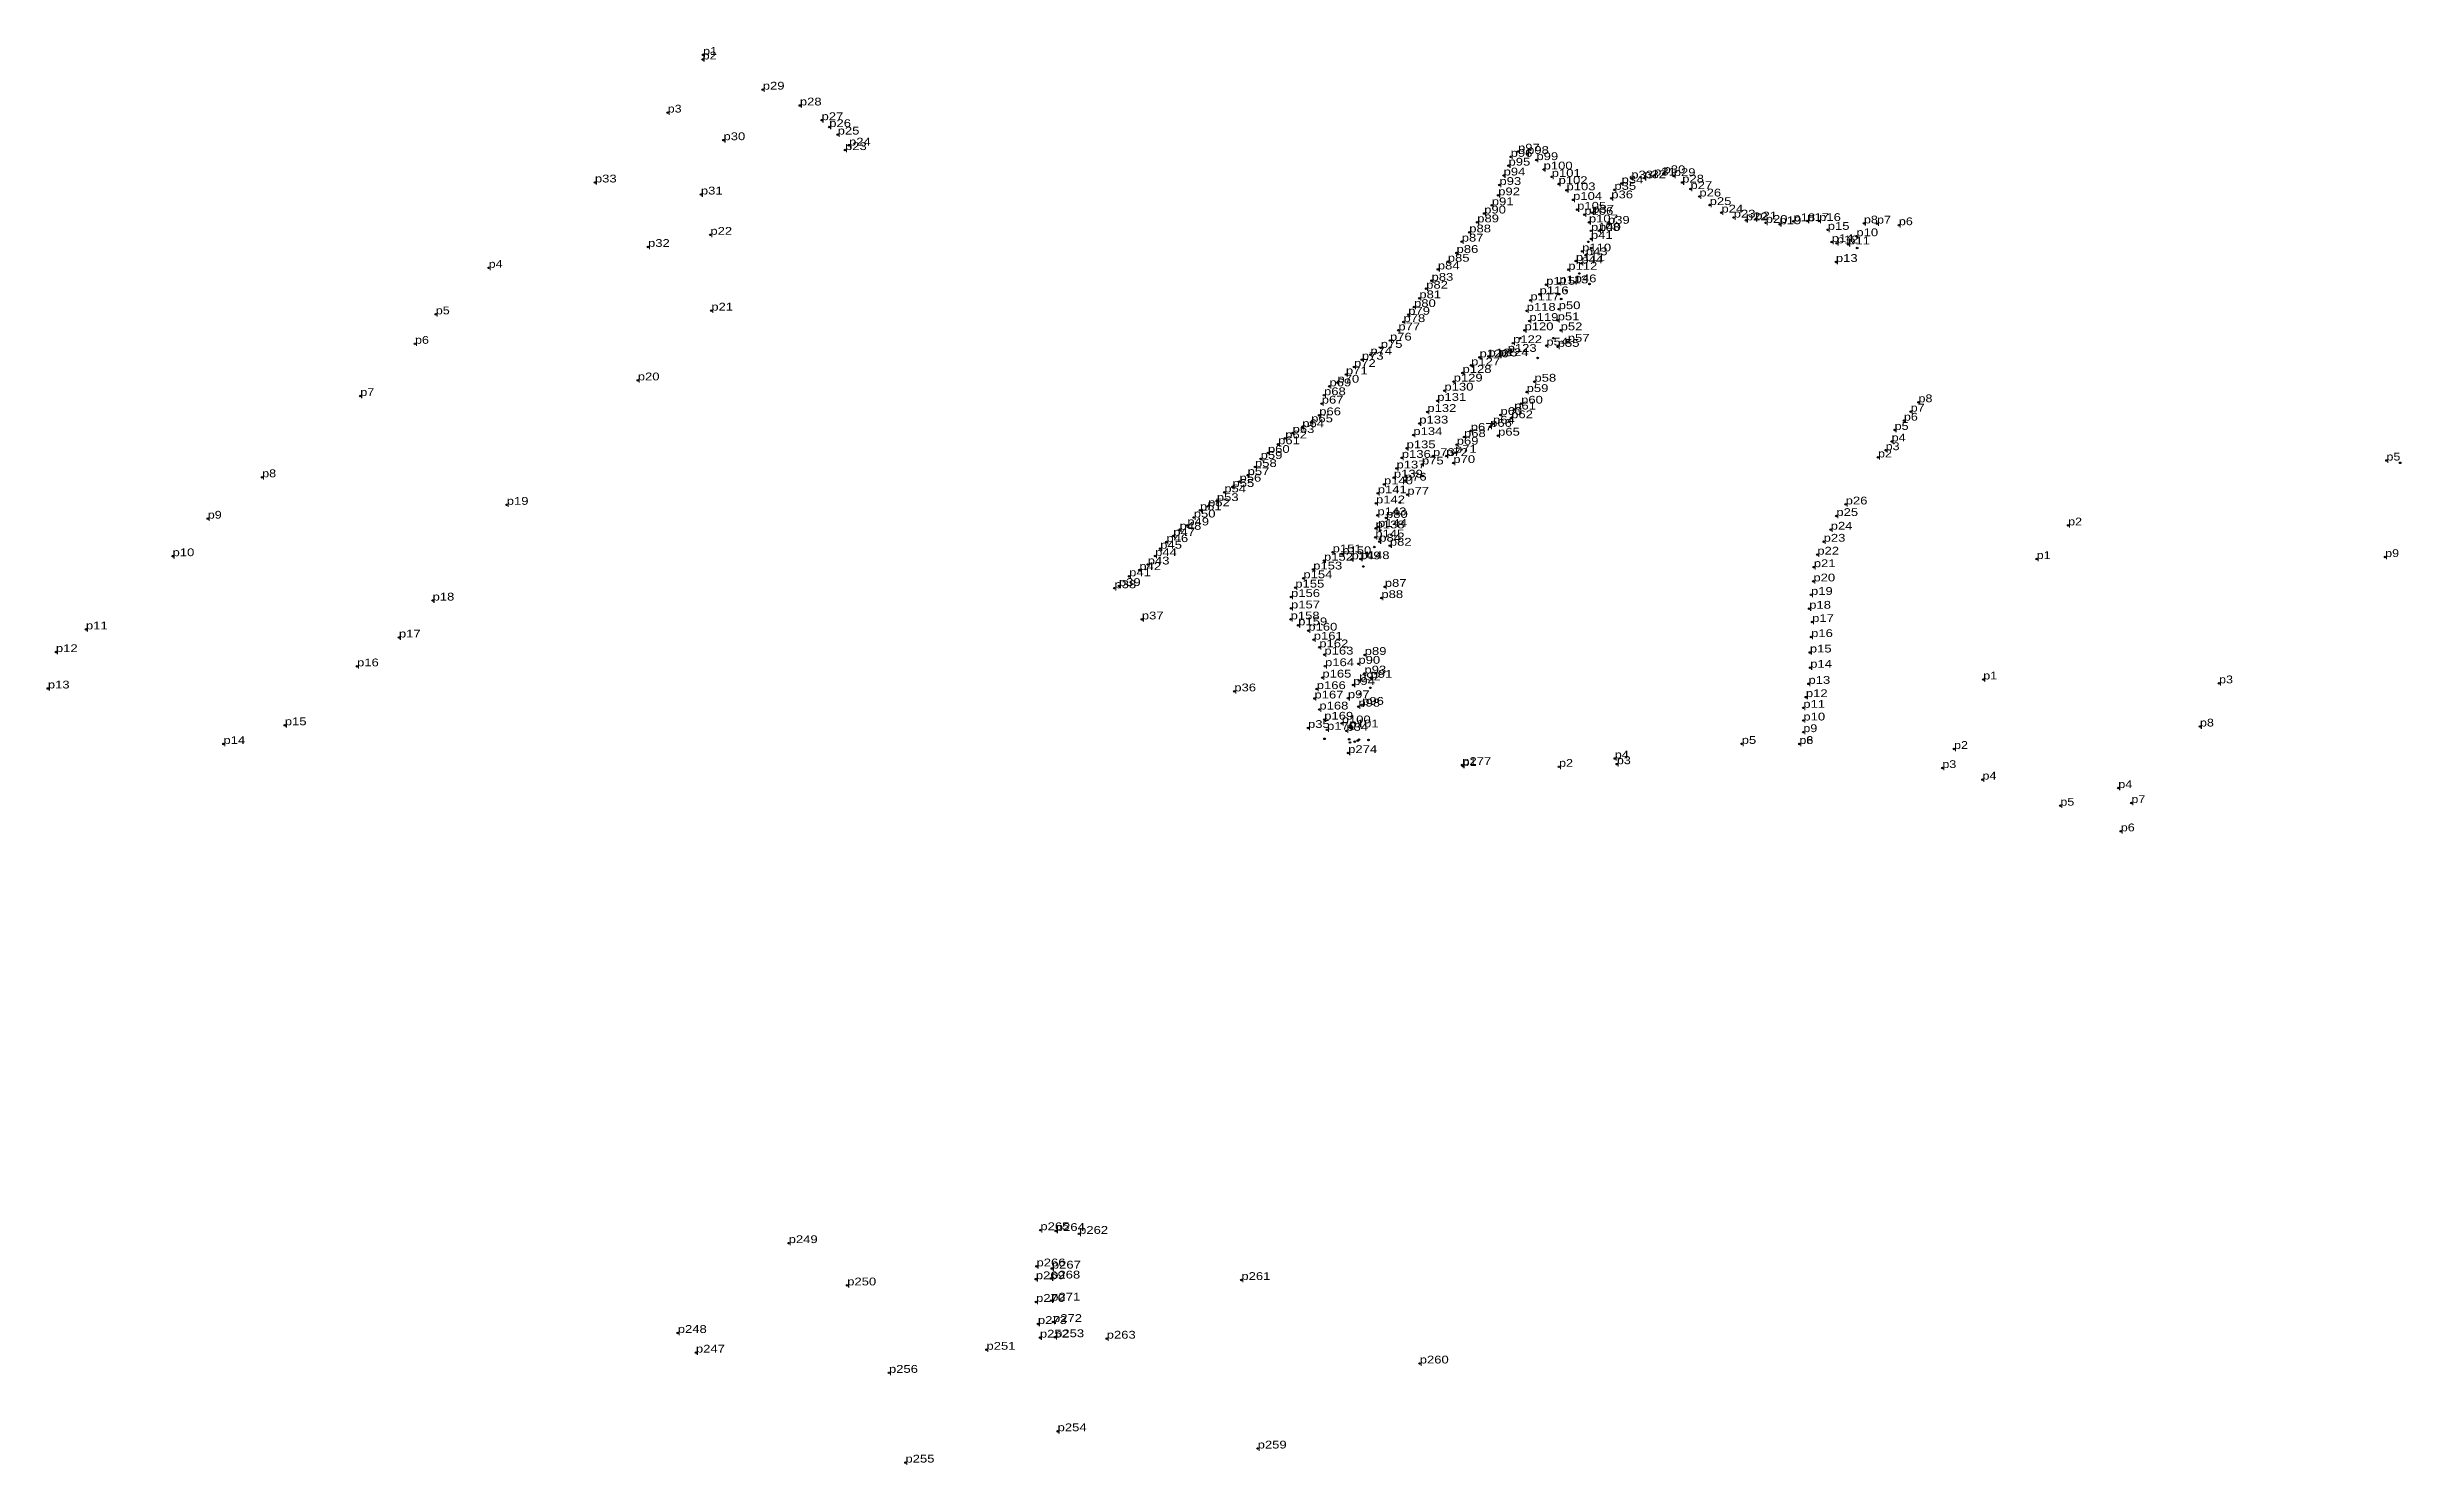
# Model space of a CAD drawing. Header units: metres. Extents: x 538122 to 551403, y 1820931 to 1844667.
# Drawn here: x 548369 to 548913, y 1822677 to 1823005 of the extents above; entities that cross this region are included whole.
import ezdxf

# ---------------------------------------------------------------- set-up
doc = ezdxf.new("R2010")
doc.units = ezdxf.units.M
doc.header["$LTSCALE"] = 0.72
doc.header["$PDMODE"] = 32
doc.header["$PDSIZE"] = 0.36
doc.layers.add('12', color=7, linetype='Continuous')
doc.layers.add('7', color=7, linetype='Continuous')

msp = doc.modelspace()

# ---------------------------------------------------------------- linework, layer by layer
at = {"layer": '7'}
for p in [(548520.58, 1823001.84), (548520.7, 1823002.9), (548534.47, 1822994.88), (548512.52, 1822989.58), (548543.03, 1822991.22), (548548.04, 1822987.82), (548549.81, 1822986.23), (548551.76, 1822984.5), (548525.4, 1822983.2), (548553.46, 1822980.92), (548554.38, 1822981.97), (548707.11, 1822979.36), (548708.81, 1822980.58), (548710.91, 1822980.03), (548713.06, 1822978.6), (548495.72, 1822973.44), (548704.52, 1822972.87), (548705.48, 1822975.05), (548706.62, 1822977.33), (548714.72, 1822976.44), (548716.59, 1822974.73), (548718.17, 1822973.07), (548732.71, 1822973.2), (548734.96, 1822974.37), (548737.95, 1822974.42), (548740.21, 1822975.04), (548742.41, 1822975.58), (548744.76, 1822974.92), (548746.71, 1822973.42), (548520.19, 1822970.66), (548702.76, 1822968.17), (548704.24, 1822970.48), (548720, 1822971.64), (548721.53, 1822969.42), (548730.34, 1822969.78), (548731.06, 1822971.74), (548748.62, 1822971.92), (548750.68, 1822970.2), (548753.05, 1822968.23), (548697.55, 1822961.91), (548699.39, 1822964.24), (548701, 1822966.27), (548722.46, 1822967.16), (548724.11, 1822965.98), (548725.17, 1822964.21), (548725.66, 1822962.26), (548725.95, 1822966.44), (548727.5, 1822962.27), (548727.91, 1822962.56), (548729.57, 1822963.9), (548755.77, 1822966.49), (548758.6, 1822965.34), (548761.42, 1822964.7), (548763.58, 1822964.9), (548765.99, 1822964.11), (548769.19, 1822963.79), (548772.38, 1822964.49), (548775.58, 1822964.55), (548778.32, 1822964.54), (548780.31, 1822962.5), (548788.66, 1822963.98), (548791.68, 1822963.95), (548796.73, 1822963.57), (548507.98, 1822958.56), (548522.38, 1822961.35), (548694.62, 1822957.17), (548695.82, 1822959.79), (548723.61, 1822957.52), (548724.45, 1822956.63), (548725.03, 1822959.73), (548725.64, 1822960.41), (548725.69, 1822958.29), (548781.23, 1822959.67), (548782.38, 1822959.38), (548785.02, 1822959.14), (548786.92, 1822961.03), (548787.1, 1822958.3), (548471.2, 1822953.73), (548690.3, 1822953.36), (548692.6, 1822955.14), (548720.42, 1822953.28), (548722.16, 1822955.3), (548722.95, 1822952.43), (548723.43, 1822954.76), (548782.19, 1822955.09), (548686.03, 1822946.7), (548687.61, 1822948.92), (548688.85, 1822950.74), (548711.67, 1822946.22), (548713.78, 1822947.63), (548715.32, 1822949.82), (548718.3, 1822947.65), (548718.34, 1822950.14), (548718.76, 1822946.54), (548719.94, 1822948.52), (548721.89, 1822950.4), (548725.32, 1822949.98), (548459, 1822943), (548522.59, 1822943.86), (548682.37, 1822941.2), (548683.47, 1822942.89), (548684.81, 1822944.68), (548710.81, 1822943.81), (548711.44, 1822941.47), (548717.97, 1822941.62), (548718.2, 1822944.19), (548454.19, 1822936.19), (548677.12, 1822935.25), (548679.25, 1822936.94), (548681.19, 1822939.28), (548707.67, 1822936.34), (548709.32, 1822937.49), (548710.31, 1822939.32), (548715.36, 1822935.78), (548716.98, 1822937.5), (548717.98, 1822935.49), (548718.65, 1822939.31), (548720.3, 1822936.66), (548670.95, 1822930.85), (548672.76, 1822932.52), (548674.72, 1822933.69), (548696, 1822929.47), (548697.98, 1822931.21), (548699.93, 1822933.05), (548702, 1822933.27), (548704.55, 1822933.34), (548706.42, 1822934.33), (548713.33, 1822932.92), (548441.56, 1822924.13), (548505.62, 1822927.75), (548664.03, 1822924.32), (548665.28, 1822926.37), (548667.13, 1822927.21), (548669.09, 1822929.11), (548691.82, 1822925.39), (548693.95, 1822927.47), (548710.8, 1822925.05), (548712.6, 1822927.45), (548662.92, 1822919.69), (548663.5, 1822922.39), (548687.88, 1822920.45), (548690.16, 1822923.02), (548704.76, 1822919.77), (548707.23, 1822919.01), (548707.93, 1822921.01), (548709.53, 1822922.38), (548797.89, 1822918.45), (548799.46, 1822920.53), (548801.26, 1822922.69), (548653.43, 1822913), (548655.07, 1822914.34), (548656.78, 1822915.6), (548659.01, 1822916.93), (548661.06, 1822918.07), (548684.65, 1822915.12), (548686.02, 1822917.78), (548694.66, 1822912.89), (548696.34, 1822914.65), (548697.9, 1822916.1), (548702.37, 1822917.02), (548703.03, 1822917.76), (548704.21, 1822914.99), (548795.06, 1822913.64), (548795.75, 1822916.31), (548648.09, 1822907.75), (548649.4, 1822909.6), (548651.08, 1822911), (548681.98, 1822909.85), (548683.09, 1822912.07), (548686.63, 1822908.33), (548689.18, 1822910.28), (548692.24, 1822910.28), (548693.88, 1822908.66), (548694.26, 1822911.04), (548791.91, 1822909.95), (548793.68, 1822911.63), (548909.28, 1822909.24), (548912.44, 1822908.7), (548418.92, 1822905.38), (548642.9, 1822903.14), (548644.52, 1822904.36), (548646.39, 1822905.86), (548677.87, 1822903.73), (548680.15, 1822905.3), (548680.76, 1822907.41), (548682.69, 1822904.6), (548686.86, 1822905.68), (548475.37, 1822899.02), (548635.39, 1822897.75), (548637.26, 1822898.67), (548639.29, 1822899.88), (548641.01, 1822901.88), (548676.03, 1822899.35), (548676.36, 1822896.6), (548676.44, 1822901.67), (548681.15, 1822897.01), (548681.52, 1822899.51), (548683.26, 1822901.35), (548784.45, 1822899.1), (548406.36, 1822895.82), (548629.23, 1822891.85), (548630.69, 1822893.25), (548632.47, 1822894.25), (548633.96, 1822896.08), (548675.87, 1822891.49), (548675.93, 1822893.57), (548676.5, 1822893.92), (548677, 1822893.1), (548678.33, 1822895.99), (548780.99, 1822893.28), (548782.3, 1822896.43), (548835.8, 1822894.26), (548398.23, 1822887.15), (548625.04, 1822887.18), (548626.21, 1822888.88), (548627.65, 1822890.41), (548664.02, 1822886.12), (548666.02, 1822888.05), (548668.24, 1822887.62), (548670.39, 1822886.42), (548672.45, 1822886.48), (548673.91, 1822887.95), (548674.03, 1822887.25), (548675.62, 1822889.26), (548676.78, 1822890.52), (548676.93, 1822891.11), (548679.22, 1822889.57), (548777.9, 1822887.52), (548779.36, 1822890.5), (548828.54, 1822886.49), (548908.98, 1822886.95), (548616.68, 1822880.27), (548619.04, 1822882.52), (548621.4, 1822883.95), (548623.33, 1822885.24), (548659.27, 1822882.06), (548661.53, 1822884.08), (548673.08, 1822884.78), (548777, 1822881.33), (548777.09, 1822884.62), (548458.25, 1822876.91), (548615.64, 1822879.76), (548656.41, 1822877.73), (548656.41, 1822875.09), (548657.4, 1822879.9), (548677.27, 1822877.48), (548678.06, 1822880.08), (548776.03, 1822875.03), (548776.44, 1822878.22), (548378.23, 1822870.25), (548621.97, 1822872.55), (548656.32, 1822872.55), (548658.07, 1822871.2), (548660.41, 1822869.97), (548776.7, 1822871.96), (548371.3, 1822865.01), (548450.48, 1822868.38), (548661.66, 1822867.88), (548662.94, 1822866.12), (548664.12, 1822864.44), (548673.42, 1822864.36), (548776.18, 1822864.92), (548776.47, 1822868.48), (548440.81, 1822861.72), (548663.65, 1822859.13), (548664.27, 1822861.76), (548671.97, 1822862.31), (548673.36, 1822860.07), (548674.78, 1822859.07), (548776.26, 1822861.41), (548816.2, 1822858.69), (548369.44, 1822856.61), (548643.32, 1822855.94), (548661.82, 1822854.3), (548662.35, 1822856.47), (548669.54, 1822854.37), (548670.76, 1822857.42), (548672.12, 1822858.46), (548672.36, 1822855.37), (548674.72, 1822856.76), (548775.26, 1822854.61), (548775.86, 1822857.68), (548870.64, 1822857.8), (548424.14, 1822848.12), (548662.96, 1822851.75), (548664.08, 1822849.41), (548668.11, 1822848.57), (548671.97, 1822852.42), (548672.82, 1822852.84), (548774.67, 1822852.14), (548774.69, 1822849.22), (548866.23, 1822847.83), (548409.97, 1822843.79), (548660.33, 1822847.5), (548664.14, 1822844.99), (548664.73, 1822847.07), (548669.18, 1822846.84), (548669.84, 1822844.87), (548669.93, 1822847.61), (548670.03, 1822844.14), (548671.11, 1822844.32), (548671.82, 1822844.54), (548672.1, 1822844.81), (548674.29, 1822844.72), (548760.45, 1822843.82), (548773.75, 1822843.79), (548773.77, 1822843.79), (548774.68, 1822846.53), (548809.46, 1822842.65), (548669.6, 1822841.7), (548695.93, 1822838.94), (548696.02, 1822838.72), (548718.29, 1822838.52), (548731.16, 1822840.45), (548731.63, 1822839.13), (548806.76, 1822838.24), (548816.03, 1822835.58), (548847.38, 1822833.61), (548834, 1822829.55), (548850.4, 1822830.15), (548847.96, 1822823.63), (548540.45, 1822728.55), (548598.55, 1822731.54), (548602.12, 1822731.36), (548607.49, 1822730.69), (548597.66, 1822723.18), (548601.2, 1822722.68), (548553.96, 1822718.79), (548597.51, 1822720.22), (548601.05, 1822720.38), (548644.95, 1822720.04), (548597.56, 1822714.98), (548601.05, 1822715.28), (548514.85, 1822707.82), (548597.98, 1822709.88), (548598.44, 1822706.74), (548601.47, 1822710.35), (548601.96, 1822706.83), (548613.86, 1822706.5), (548519.04, 1822703.28), (548586.11, 1822703.93), (548563.6, 1822698.6), (548686.12, 1822700.76), (548602.53, 1822685.12), (548648.71, 1822681.13), (548567.41, 1822677.88)]:
    msp.add_point(p, dxfattribs=at)

# ---------------------------------------------------------------- texts
at = {"layer": '12'}
for s, width, p in [('p2', 1.2, (548520.58, 1823001.84)), ('p2', 1.2, (548520.58, 1823001.84)), ('p1', 1.2, (548520.7, 1823002.9)), ('p1', 1.2, (548520.7, 1823002.9)), ('p29', 1.25, (548534.47, 1822994.88)), ('p29', 1.25, (548534.47, 1822994.88)), ('p3', 1.2, (548512.52, 1822989.58)), ('p3', 1.2, (548512.52, 1822989.58)), ('p28', 1.25, (548543.03, 1822991.22)), ('p28', 1.25, (548543.03, 1822991.22)), ('p27', 1.25, (548548.04, 1822987.82)), ('p27', 1.25, (548548.04, 1822987.82)), ('p30', 1.25, (548525.4, 1822983.2)), ('p30', 1.25, (548525.4, 1822983.2)), ('p26', 1.25, (548549.81, 1822986.23)), ('p26', 1.25, (548549.81, 1822986.23)), ('p25', 1.25, (548551.76, 1822984.5)), ('p25', 1.25, (548551.76, 1822984.5)), ('p24', 1.25, (548554.38, 1822981.97)), ('p24', 1.25, (548554.38, 1822981.97)), ('p23', 1.25, (548553.46, 1822980.92)), ('p23', 1.25, (548553.46, 1822980.92)), ('p95', 1.25, (548706.62, 1822977.33)), ('p95', 1.25, (548706.62, 1822977.33)), ('p96', 1.25, (548707.11, 1822979.36)), ('p96', 1.25, (548707.11, 1822979.36)), ('p97', 1.25, (548708.81, 1822980.58)), ('p97', 1.25, (548708.81, 1822980.58)), ('p98', 1.25, (548710.91, 1822980.03)), ('p98', 1.25, (548710.91, 1822980.03)), ('p99', 1.25, (548713.06, 1822978.6)), ('p99', 1.25, (548713.06, 1822978.6)), ('p100', 1.25, (548714.72, 1822976.44)), ('p100', 1.25, (548714.72, 1822976.44)), ('p33', 1.25, (548495.72, 1822973.44)), ('p33', 1.25, (548495.72, 1822973.44)), ('p93', 1.25, (548704.52, 1822972.87)), ('p93', 1.25, (548704.52, 1822972.87)), ('p94', 1.25, (548705.48, 1822975.05)), ('p94', 1.25, (548705.48, 1822975.05)), ('p101', 1.25, (548716.59, 1822974.73)), ('p101', 1.25, (548716.59, 1822974.73)), ('p102', 1.25, (548718.17, 1822973.07)), ('p102', 1.25, (548718.17, 1822973.07)), ('p103', 1.25, (548720, 1822971.64)), ('p103', 1.25, (548720, 1822971.64)), ('p35', 1.25, (548731.06, 1822971.74)), ('p35', 1.25, (548731.06, 1822971.74)), ('p34', 1.25, (548732.71, 1822973.2)), ('p34', 1.25, (548732.71, 1822973.2)), ('p33', 1.25, (548734.96, 1822974.37)), ('p33', 1.25, (548734.96, 1822974.37)), ('p32', 1.25, (548737.95, 1822974.42)), ('p32', 1.25, (548737.95, 1822974.42)), ('p31', 1.25, (548740.21, 1822975.04)), ('p31', 1.25, (548740.21, 1822975.04)), ('p30', 1.25, (548742.41, 1822975.58)), ('p30', 1.25, (548742.41, 1822975.58)), ('p29', 1.25, (548744.76, 1822974.92)), ('p29', 1.25, (548744.76, 1822974.92)), ('p28', 1.25, (548746.71, 1822973.42)), ('p28', 1.25, (548746.71, 1822973.42)), ('p27', 1.25, (548748.62, 1822971.92)), ('p27', 1.25, (548748.62, 1822971.92)), ('p31', 1.25, (548520.19, 1822970.66)), ('p31', 1.25, (548520.19, 1822970.66)), ('p90', 1.25, (548701, 1822966.27)), ('p90', 1.25, (548701, 1822966.27)), ('p91', 1.25, (548702.76, 1822968.17)), ('p91', 1.25, (548702.76, 1822968.17)), ('p92', 1.25, (548704.24, 1822970.48)), ('p92', 1.25, (548704.24, 1822970.48)), ('p104', 1.25, (548721.53, 1822969.42)), ('p104', 1.25, (548721.53, 1822969.42)), ('p105', 1.25, (548722.46, 1822967.16)), ('p105', 1.25, (548722.46, 1822967.16)), ('p106', 1.25, (548724.11, 1822965.98)), ('p106', 1.25, (548724.11, 1822965.98)), ('p37', 1.25, (548725.95, 1822966.44)), ('p37', 1.25, (548725.95, 1822966.44)), ('p36', 1.25, (548730.34, 1822969.78)), ('p36', 1.25, (548730.34, 1822969.78)), ('p26', 1.25, (548750.68, 1822970.2)), ('p26', 1.25, (548750.68, 1822970.2)), ('p25', 1.25, (548753.05, 1822968.23)), ('p25', 1.25, (548753.05, 1822968.23)), ('p24', 1.25, (548755.77, 1822966.49)), ('p24', 1.25, (548755.77, 1822966.49)), ('p22', 1.25, (548522.38, 1822961.35)), ('p22', 1.25, (548522.38, 1822961.35)), ('p88', 1.25, (548697.55, 1822961.91)), ('p88', 1.25, (548697.55, 1822961.91)), ('p89', 1.25, (548699.39, 1822964.24)), ('p89', 1.25, (548699.39, 1822964.24)), ('p107', 1.25, (548725.17, 1822964.21)), ('p107', 1.25, (548725.17, 1822964.21)), ('p41', 1.25, (548725.64, 1822960.41)), ('p41', 1.25, (548725.64, 1822960.41)), ('p108', 1.25, (548725.66, 1822962.26)), ('p108', 1.25, (548725.66, 1822962.26)), ('p40', 1.25, (548727.5, 1822962.27)), ('p40', 1.25, (548727.5, 1822962.27)), ('p38', 1.25, (548727.91, 1822962.56)), ('p38', 1.25, (548727.91, 1822962.56)), ('p39', 1.25, (548729.57, 1822963.9)), ('p39', 1.25, (548729.57, 1822963.9)), ('p23', 1.25, (548758.6, 1822965.34)), ('p23', 1.25, (548758.6, 1822965.34)), ('p22', 1.25, (548761.42, 1822964.7)), ('p22', 1.25, (548761.42, 1822964.7)), ('p21', 1.25, (548763.58, 1822964.9)), ('p21', 1.25, (548763.58, 1822964.9)), ('p20', 1.25, (548765.99, 1822964.11)), ('p20', 1.25, (548765.99, 1822964.11)), ('p19', 1.25, (548769.19, 1822963.79)), ('p19', 1.25, (548769.19, 1822963.79)), ('p18', 1.25, (548772.38, 1822964.49)), ('p18', 1.25, (548772.38, 1822964.49)), ('p17', 1.25, (548775.58, 1822964.55)), ('p17', 1.25, (548775.58, 1822964.55)), ('p16', 1.25, (548778.32, 1822964.54)), ('p16', 1.25, (548778.32, 1822964.54)), ('p15', 1.25, (548780.31, 1822962.5)), ('p15', 1.25, (548780.31, 1822962.5)), ('p10', 1.25, (548786.92, 1822961.03)), ('p10', 1.25, (548786.92, 1822961.03)), ('p8', 1.2, (548788.66, 1822963.98)), ('p8', 1.2, (548788.66, 1822963.98)), ('p7', 1.2, (548791.68, 1822963.95)), ('p7', 1.2, (548791.68, 1822963.95)), ('p6', 1.2, (548796.73, 1822963.57)), ('p6', 1.2, (548796.73, 1822963.57)), ('p32', 1.25, (548507.98, 1822958.56)), ('p32', 1.25, (548507.98, 1822958.56)), ('p85', 1.25, (548692.6, 1822955.14)), ('p85', 1.25, (548692.6, 1822955.14)), ('p86', 1.25, (548694.62, 1822957.17)), ('p86', 1.25, (548694.62, 1822957.17)), ('p87', 1.25, (548695.82, 1822959.79)), ('p87', 1.25, (548695.82, 1822959.79)), ('p111', 1.25, (548722.16, 1822955.3)), ('p111', 1.25, (548722.16, 1822955.3)), ('p44', 1.25, (548723.43, 1822954.76)), ('p44', 1.25, (548723.43, 1822954.76)), ('p110', 1.25, (548723.61, 1822957.52)), ('p110', 1.25, (548723.61, 1822957.52)), ('p43', 1.25, (548724.45, 1822956.63)), ('p43', 1.25, (548724.45, 1822956.63)), ('p109', 1.25, (548725.03, 1822959.73)), ('p109', 1.25, (548725.03, 1822959.73)), ('p42', 1.25, (548725.69, 1822958.29)), ('p42', 1.25, (548725.69, 1822958.29)), ('p14', 1.25, (548781.23, 1822959.67)), ('p14', 1.25, (548781.23, 1822959.67)), ('p13', 1.25, (548782.19, 1822955.09)), ('p13', 1.25, (548782.19, 1822955.09)), ('p12', 1.25, (548782.38, 1822959.38)), ('p12', 1.25, (548782.38, 1822959.38)), ('p11', 1.25, (548785.02, 1822959.14)), ('p11', 1.25, (548785.02, 1822959.14)), ('p9', 1.2, (548787.1, 1822958.3)), ('p9', 1.2, (548787.1, 1822958.3)), ('p4', 1.2, (548471.2, 1822953.73)), ('p4', 1.2, (548471.2, 1822953.73)), ('p83', 1.25, (548688.85, 1822950.74)), ('p83', 1.25, (548688.85, 1822950.74)), ('p84', 1.25, (548690.3, 1822953.36)), ('p84', 1.25, (548690.3, 1822953.36)), ('p115', 1.25, (548715.32, 1822949.82)), ('p115', 1.25, (548715.32, 1822949.82)), ('p113', 1.25, (548718.34, 1822950.14)), ('p113', 1.25, (548718.34, 1822950.14)), ('p112', 1.25, (548720.42, 1822953.28)), ('p112', 1.25, (548720.42, 1822953.28)), ('p46', 1.25, (548721.89, 1822950.4)), ('p46', 1.25, (548721.89, 1822950.4)), ('p45', 1.25, (548722.95, 1822952.43)), ('p45', 1.25, (548722.95, 1822952.43)), ('p47', 1.25, (548725.32, 1822949.98)), ('p47', 1.25, (548725.32, 1822949.98)), ('p21', 1.25, (548522.59, 1822943.86)), ('p21', 1.25, (548522.59, 1822943.86)), ('p80', 1.25, (548684.81, 1822944.68)), ('p80', 1.25, (548684.81, 1822944.68)), ('p81', 1.25, (548686.03, 1822946.7)), ('p81', 1.25, (548686.03, 1822946.7)), ('p82', 1.25, (548687.61, 1822948.92)), ('p82', 1.25, (548687.61, 1822948.92)), ('p118', 1.25, (548710.81, 1822943.81)), ('p118', 1.25, (548710.81, 1822943.81)), ('p117', 1.25, (548711.67, 1822946.22)), ('p117', 1.25, (548711.67, 1822946.22)), ('p116', 1.25, (548713.78, 1822947.63)), ('p116', 1.25, (548713.78, 1822947.63)), ('p50', 1.25, (548718.2, 1822944.19)), ('p50', 1.25, (548718.2, 1822944.19)), ('p114', 1.25, (548718.3, 1822947.65)), ('p114', 1.25, (548718.3, 1822947.65)), ('p49', 1.25, (548718.76, 1822946.54)), ('p49', 1.25, (548718.76, 1822946.54)), ('p48', 1.25, (548719.94, 1822948.52)), ('p48', 1.25, (548719.94, 1822948.52)), ('p5', 1.2, (548459, 1822943)), ('p5', 1.2, (548459, 1822943)), ('p77', 1.25, (548681.19, 1822939.28)), ('p77', 1.25, (548681.19, 1822939.28)), ('p78', 1.25, (548682.37, 1822941.2)), ('p78', 1.25, (548682.37, 1822941.2)), ('p79', 1.25, (548683.47, 1822942.89)), ('p79', 1.25, (548683.47, 1822942.89)), ('p120', 1.25, (548710.31, 1822939.32)), ('p120', 1.25, (548710.31, 1822939.32)), ('p119', 1.25, (548711.44, 1822941.47)), ('p119', 1.25, (548711.44, 1822941.47)), ('p51', 1.25, (548717.97, 1822941.62)), ('p51', 1.25, (548717.97, 1822941.62)), ('p52', 1.25, (548718.65, 1822939.31)), ('p52', 1.25, (548718.65, 1822939.31)), ('p6', 1.2, (548454.19, 1822936.19)), ('p6', 1.2, (548454.19, 1822936.19)), ('p74', 1.25, (548674.72, 1822933.69)), ('p74', 1.25, (548674.72, 1822933.69)), ('p75', 1.25, (548677.12, 1822935.25)), ('p75', 1.25, (548677.12, 1822935.25)), ('p76', 1.25, (548679.25, 1822936.94)), ('p76', 1.25, (548679.25, 1822936.94)), ('p126', 1.25, (548699.93, 1822933.05)), ('p126', 1.25, (548699.93, 1822933.05)), ('p125', 1.25, (548702, 1822933.27)), ('p125', 1.25, (548702, 1822933.27)), ('p124', 1.25, (548704.55, 1822933.34)), ('p124', 1.25, (548704.55, 1822933.34)), ('p123', 1.25, (548706.42, 1822934.33)), ('p123', 1.25, (548706.42, 1822934.33)), ('p122', 1.25, (548707.67, 1822936.34)), ('p122', 1.25, (548707.67, 1822936.34)), ('p121', 1.25, (548709.32, 1822937.49)), ('p121', 1.25, (548709.32, 1822937.49)), ('p54', 1.25, (548715.36, 1822935.78)), ('p54', 1.25, (548715.36, 1822935.78)), ('p53', 1.25, (548716.98, 1822937.5)), ('p53', 1.25, (548716.98, 1822937.5)), ('p55', 1.25, (548717.98, 1822935.49)), ('p55', 1.25, (548717.98, 1822935.49)), ('p57', 1.25, (548720.3, 1822936.66)), ('p57', 1.25, (548720.3, 1822936.66)), ('p20', 1.25, (548505.62, 1822927.75)), ('p20', 1.25, (548505.62, 1822927.75)), ('p71', 1.25, (548669.09, 1822929.11)), ('p71', 1.25, (548669.09, 1822929.11)), ('p72', 1.25, (548670.95, 1822930.85)), ('p72', 1.25, (548670.95, 1822930.85)), ('p73', 1.25, (548672.76, 1822932.52)), ('p73', 1.25, (548672.76, 1822932.52)), ('p128', 1.25, (548696, 1822929.47)), ('p128', 1.25, (548696, 1822929.47)), ('p127', 1.25, (548697.98, 1822931.21)), ('p127', 1.25, (548697.98, 1822931.21)), ('p56', 1.25, (548713.33, 1822932.92)), ('p56', 1.25, (548713.33, 1822932.92)), ('p7', 1.2, (548441.56, 1822924.13)), ('p7', 1.2, (548441.56, 1822924.13)), ('p67', 1.25, (548663.5, 1822922.39)), ('p67', 1.25, (548663.5, 1822922.39)), ('p68', 1.25, (548664.03, 1822924.32)), ('p68', 1.25, (548664.03, 1822924.32)), ('p69', 1.25, (548665.28, 1822926.37)), ('p69', 1.25, (548665.28, 1822926.37)), ('p70', 1.25, (548667.13, 1822927.21)), ('p70', 1.25, (548667.13, 1822927.21)), ('p131', 1.25, (548690.16, 1822923.02)), ('p131', 1.25, (548690.16, 1822923.02)), ('p130', 1.25, (548691.82, 1822925.39)), ('p130', 1.25, (548691.82, 1822925.39)), ('p129', 1.25, (548693.95, 1822927.47)), ('p129', 1.25, (548693.95, 1822927.47)), ('p60', 1.25, (548709.53, 1822922.38)), ('p60', 1.25, (548709.53, 1822922.38)), ('p59', 1.25, (548710.8, 1822925.05)), ('p59', 1.25, (548710.8, 1822925.05)), ('p58', 1.25, (548712.6, 1822927.45)), ('p58', 1.25, (548712.6, 1822927.45)), ('p8', 1.2, (548801.26, 1822922.69)), ('p8', 1.2, (548801.26, 1822922.69)), ('p64', 1.25, (548659.01, 1822916.93)), ('p64', 1.25, (548659.01, 1822916.93)), ('p65', 1.25, (548661.06, 1822918.07)), ('p65', 1.25, (548661.06, 1822918.07)), ('p66', 1.25, (548662.92, 1822919.69)), ('p66', 1.25, (548662.92, 1822919.69)), ('p133', 1.25, (548686.02, 1822917.78)), ('p133', 1.25, (548686.02, 1822917.78)), ('p132', 1.25, (548687.88, 1822920.45)), ('p132', 1.25, (548687.88, 1822920.45)), ('p66', 1.25, (548702.37, 1822917.02)), ('p66', 1.25, (548702.37, 1822917.02)), ('p64', 1.25, (548703.03, 1822917.76)), ('p64', 1.25, (548703.03, 1822917.76)), ('p63', 1.25, (548704.76, 1822919.77)), ('p63', 1.25, (548704.76, 1822919.77)), ('p62', 1.25, (548707.23, 1822919.01)), ('p62', 1.25, (548707.23, 1822919.01)), ('p61', 1.25, (548707.93, 1822921.01)), ('p61', 1.25, (548707.93, 1822921.01)), ('p6', 1.2, (548797.89, 1822918.45)), ('p6', 1.2, (548797.89, 1822918.45)), ('p7', 1.2, (548799.46, 1822920.53)), ('p7', 1.2, (548799.46, 1822920.53)), ('p61', 1.25, (548653.43, 1822913)), ('p61', 1.25, (548653.43, 1822913)), ('p62', 1.25, (548655.07, 1822914.34)), ('p62', 1.25, (548655.07, 1822914.34)), ('p63', 1.25, (548656.78, 1822915.6)), ('p63', 1.25, (548656.78, 1822915.6)), ('p135', 1.25, (548683.09, 1822912.07)), ('p135', 1.25, (548683.09, 1822912.07)), ('p134', 1.25, (548684.65, 1822915.12)), ('p134', 1.25, (548684.65, 1822915.12)), ('p69', 1.25, (548694.66, 1822912.89)), ('p69', 1.25, (548694.66, 1822912.89)), ('p68', 1.25, (548696.34, 1822914.65)), ('p68', 1.25, (548696.34, 1822914.65)), ('p67', 1.25, (548697.9, 1822916.1)), ('p67', 1.25, (548697.9, 1822916.1)), ('p65', 1.25, (548704.21, 1822914.99)), ('p65', 1.25, (548704.21, 1822914.99)), ('p3', 1.2, (548793.68, 1822911.63)), ('p3', 1.2, (548793.68, 1822911.63)), ('p4', 1.2, (548795.06, 1822913.64)), ('p4', 1.2, (548795.06, 1822913.64)), ('p5', 1.2, (548795.75, 1822916.31)), ('p5', 1.2, (548795.75, 1822916.31)), ('p57', 1.25, (548646.39, 1822905.86)), ('p57', 1.25, (548646.39, 1822905.86)), ('p58', 1.25, (548648.09, 1822907.75)), ('p58', 1.25, (548648.09, 1822907.75)), ('p59', 1.25, (548649.4, 1822909.6)), ('p59', 1.25, (548649.4, 1822909.6)), ('p60', 1.25, (548651.08, 1822911)), ('p60', 1.25, (548651.08, 1822911)), ('p137', 1.25, (548680.76, 1822907.41)), ('p137', 1.25, (548680.76, 1822907.41)), ('p136', 1.25, (548681.98, 1822909.85)), ('p136', 1.25, (548681.98, 1822909.85)), ('p75', 1.25, (548686.63, 1822908.33)), ('p75', 1.25, (548686.63, 1822908.33)), ('p73', 1.25, (548689.18, 1822910.28)), ('p73', 1.25, (548689.18, 1822910.28)), ('p72', 1.25, (548692.24, 1822910.28)), ('p72', 1.25, (548692.24, 1822910.28)), ('p70', 1.25, (548693.88, 1822908.66)), ('p70', 1.25, (548693.88, 1822908.66)), ('p71', 1.25, (548694.26, 1822911.04)), ('p71', 1.25, (548694.26, 1822911.04)), ('p2', 1.2, (548791.91, 1822909.95)), ('p2', 1.2, (548791.91, 1822909.95)), ('p5', 1.2, (548909.28, 1822909.24)), ('p5', 1.2, (548909.28, 1822909.24)), ('p8', 1.2, (548418.92, 1822905.38)), ('p8', 1.2, (548418.92, 1822905.38)), ('p54', 1.25, (548641.01, 1822901.88)), ('p54', 1.25, (548641.01, 1822901.88)), ('p55', 1.25, (548642.9, 1822903.14)), ('p55', 1.25, (548642.9, 1822903.14)), ('p56', 1.25, (548644.52, 1822904.36)), ('p56', 1.25, (548644.52, 1822904.36)), ('p141', 1.25, (548676.44, 1822901.67)), ('p141', 1.25, (548676.44, 1822901.67)), ('p140', 1.25, (548677.87, 1822903.73)), ('p140', 1.25, (548677.87, 1822903.73)), ('p139', 1.25, (548680.15, 1822905.3)), ('p139', 1.25, (548680.15, 1822905.3)), ('p76', 1.25, (548682.69, 1822904.6)), ('p76', 1.25, (548682.69, 1822904.6)), ('p77', 1.25, (548683.26, 1822901.35)), ('p77', 1.25, (548683.26, 1822901.35)), ('p74', 1.25, (548686.86, 1822905.68)), ('p74', 1.25, (548686.86, 1822905.68)), ('p9', 1.2, (548406.36, 1822895.82)), ('p9', 1.2, (548406.36, 1822895.82)), ('p19', 1.25, (548475.37, 1822899.02)), ('p19', 1.25, (548475.37, 1822899.02)), ('p50', 1.25, (548633.96, 1822896.08)), ('p50', 1.25, (548633.96, 1822896.08)), ('p51', 1.25, (548635.39, 1822897.75)), ('p51', 1.25, (548635.39, 1822897.75)), ('p52', 1.25, (548637.26, 1822898.67)), ('p52', 1.25, (548637.26, 1822898.67)), ('p53', 1.25, (548639.29, 1822899.88)), ('p53', 1.25, (548639.29, 1822899.88)), ('p142', 1.25, (548676.03, 1822899.35)), ('p142', 1.25, (548676.03, 1822899.35)), ('p143', 1.25, (548676.36, 1822896.6)), ('p143', 1.25, (548676.36, 1822896.6)), ('p80', 1.25, (548678.33, 1822895.99)), ('p80', 1.25, (548678.33, 1822895.99)), ('p79', 1.25, (548681.15, 1822897.01)), ('p79', 1.25, (548681.15, 1822897.01)), ('p78', 1.25, (548681.52, 1822899.51)), ('p78', 1.25, (548681.52, 1822899.51)), ('p25', 1.25, (548782.3, 1822896.43)), ('p25', 1.25, (548782.3, 1822896.43)), ('p26', 1.25, (548784.45, 1822899.1)), ('p26', 1.25, (548784.45, 1822899.1)), ('p46', 1.25, (548627.65, 1822890.41)), ('p46', 1.25, (548627.65, 1822890.41)), ('p47', 1.25, (548629.23, 1822891.85)), ('p47', 1.25, (548629.23, 1822891.85)), ('p48', 1.25, (548630.69, 1822893.25)), ('p48', 1.25, (548630.69, 1822893.25)), ('p49', 1.25, (548632.47, 1822894.25)), ('p49', 1.25, (548632.47, 1822894.25)), ('p145', 1.25, (548675.87, 1822891.49)), ('p145', 1.25, (548675.87, 1822891.49)), ('p138', 1.25, (548675.93, 1822893.57)), ('p138', 1.25, (548675.93, 1822893.57)), ('p144', 1.25, (548676.5, 1822893.92)), ('p144', 1.25, (548676.5, 1822893.92)), ('p84', 1.25, (548676.78, 1822890.52)), ('p84', 1.25, (548676.78, 1822890.52)), ('p81', 1.25, (548676.93, 1822891.11)), ('p81', 1.25, (548676.93, 1822891.11)), ('p83', 1.25, (548677, 1822893.1)), ('p83', 1.25, (548677, 1822893.1)), ('p82', 1.25, (548679.22, 1822889.57)), ('p82', 1.25, (548679.22, 1822889.57)), ('p23', 1.25, (548779.36, 1822890.5)), ('p23', 1.25, (548779.36, 1822890.5)), ('p24', 1.25, (548780.99, 1822893.28)), ('p24', 1.25, (548780.99, 1822893.28)), ('p2', 1.2, (548835.8, 1822894.26)), ('p2', 1.2, (548835.8, 1822894.26)), ('p10', 1.25, (548398.23, 1822887.15)), ('p10', 1.25, (548398.23, 1822887.15)), ('p43', 1.25, (548623.33, 1822885.24)), ('p43', 1.25, (548623.33, 1822885.24)), ('p44', 1.25, (548625.04, 1822887.18)), ('p44', 1.25, (548625.04, 1822887.18)), ('p45', 1.25, (548626.21, 1822888.88)), ('p45', 1.25, (548626.21, 1822888.88)), ('p153', 1.25, (548661.53, 1822884.08)), ('p153', 1.25, (548661.53, 1822884.08)), ('p152', 1.25, (548664.02, 1822886.12)), ('p152', 1.25, (548664.02, 1822886.12)), ('p151', 1.25, (548666.02, 1822888.05)), ('p151', 1.25, (548666.02, 1822888.05)), ('p150', 1.25, (548668.24, 1822887.62)), ('p150', 1.25, (548668.24, 1822887.62)), ('p149', 1.25, (548670.39, 1822886.42)), ('p149', 1.25, (548670.39, 1822886.42)), ('p148', 1.25, (548672.45, 1822886.48)), ('p148', 1.25, (548672.45, 1822886.48)), ('p86', 1.25, (548673.08, 1822884.78)), ('p86', 1.25, (548673.08, 1822884.78)), ('p147', 1.25, (548673.91, 1822887.95)), ('p147', 1.25, (548673.91, 1822887.95)), ('p85', 1.25, (548674.03, 1822887.25)), ('p85', 1.25, (548674.03, 1822887.25)), ('p146', 1.25, (548675.62, 1822889.26)), ('p146', 1.25, (548675.62, 1822889.26)), ('p21', 1.25, (548777.09, 1822884.62)), ('p21', 1.25, (548777.09, 1822884.62)), ('p22', 1.25, (548777.9, 1822887.52)), ('p22', 1.25, (548777.9, 1822887.52)), ('p1', 1.2, (548828.54, 1822886.49)), ('p1', 1.2, (548828.54, 1822886.49)), ('p9', 1.2, (548908.98, 1822886.95)), ('p9', 1.2, (548908.98, 1822886.95)), ('p38', 1.25, (548615.64, 1822879.76)), ('p38', 1.25, (548615.64, 1822879.76)), ('p39', 1.25, (548616.68, 1822880.27)), ('p39', 1.25, (548616.68, 1822880.27)), ('p41', 1.25, (548619.04, 1822882.52)), ('p41', 1.25, (548619.04, 1822882.52)), ('p42', 1.25, (548621.4, 1822883.95)), ('p42', 1.25, (548621.4, 1822883.95)), ('p155', 1.25, (548657.4, 1822879.9)), ('p155', 1.25, (548657.4, 1822879.9)), ('p154', 1.25, (548659.27, 1822882.06)), ('p154', 1.25, (548659.27, 1822882.06)), ('p87', 1.25, (548678.06, 1822880.08)), ('p87', 1.25, (548678.06, 1822880.08)), ('p20', 1.25, (548777, 1822881.33)), ('p20', 1.25, (548777, 1822881.33)), ('p18', 1.25, (548458.25, 1822876.91)), ('p18', 1.25, (548458.25, 1822876.91)), ('p156', 1.25, (548656.41, 1822877.73)), ('p156', 1.25, (548656.41, 1822877.73)), ('p157', 1.25, (548656.41, 1822875.09)), ('p157', 1.25, (548656.41, 1822875.09)), ('p88', 1.25, (548677.27, 1822877.48)), ('p88', 1.25, (548677.27, 1822877.48)), ('p18', 1.25, (548776.03, 1822875.03)), ('p18', 1.25, (548776.03, 1822875.03)), ('p19', 1.25, (548776.44, 1822878.22)), ('p19', 1.25, (548776.44, 1822878.22)), ('p11', 1.25, (548378.23, 1822870.25)), ('p11', 1.25, (548378.23, 1822870.25)), ('p17', 1.25, (548450.48, 1822868.38)), ('p17', 1.25, (548450.48, 1822868.38)), ('p37', 1.25, (548621.97, 1822872.55)), ('p37', 1.25, (548621.97, 1822872.55)), ('p158', 1.25, (548656.32, 1822872.55)), ('p158', 1.25, (548656.32, 1822872.55)), ('p159', 1.25, (548658.07, 1822871.2)), ('p159', 1.25, (548658.07, 1822871.2)), ('p160', 1.25, (548660.41, 1822869.97)), ('p160', 1.25, (548660.41, 1822869.97)), ('p161', 1.25, (548661.66, 1822867.88)), ('p161', 1.25, (548661.66, 1822867.88)), ('p16', 1.25, (548776.47, 1822868.48)), ('p16', 1.25, (548776.47, 1822868.48)), ('p17', 1.25, (548776.7, 1822871.96)), ('p17', 1.25, (548776.7, 1822871.96)), ('p12', 1.25, (548371.3, 1822865.01)), ('p12', 1.25, (548371.3, 1822865.01)), ('p162', 1.25, (548662.94, 1822866.12)), ('p162', 1.25, (548662.94, 1822866.12)), ('p163', 1.25, (548664.12, 1822864.44)), ('p163', 1.25, (548664.12, 1822864.44)), ('p90', 1.25, (548671.97, 1822862.31)), ('p90', 1.25, (548671.97, 1822862.31)), ('p89', 1.25, (548673.42, 1822864.36)), ('p89', 1.25, (548673.42, 1822864.36)), ('p15', 1.25, (548776.18, 1822864.92)), ('p15', 1.25, (548776.18, 1822864.92)), ('p16', 1.25, (548440.81, 1822861.72)), ('p16', 1.25, (548440.81, 1822861.72)), ('p165', 1.25, (548663.65, 1822859.13)), ('p165', 1.25, (548663.65, 1822859.13)), ('p164', 1.25, (548664.27, 1822861.76)), ('p164', 1.25, (548664.27, 1822861.76)), ('p94', 1.25, (548670.76, 1822857.42)), ('p94', 1.25, (548670.76, 1822857.42)), ('p92', 1.25, (548672.12, 1822858.46)), ('p92', 1.25, (548672.12, 1822858.46)), ('p93', 1.25, (548673.36, 1822860.07)), ('p93', 1.25, (548673.36, 1822860.07)), ('p91', 1.25, (548674.78, 1822859.07)), ('p91', 1.25, (548674.78, 1822859.07)), ('p13', 1.25, (548775.86, 1822857.68)), ('p13', 1.25, (548775.86, 1822857.68)), ('p14', 1.25, (548776.26, 1822861.41)), ('p14', 1.25, (548776.26, 1822861.41)), ('p1', 1.2, (548816.2, 1822858.69)), ('p1', 1.2, (548816.2, 1822858.69)), ('p3', 1.2, (548870.64, 1822857.8)), ('p3', 1.2, (548870.64, 1822857.8)), ('p13', 1.25, (548369.44, 1822856.61)), ('p13', 1.25, (548369.44, 1822856.61)), ('p36', 1.25, (548643.32, 1822855.94)), ('p36', 1.25, (548643.32, 1822855.94)), ('p167', 1.25, (548661.82, 1822854.3)), ('p167', 1.25, (548661.82, 1822854.3)), ('p166', 1.25, (548662.35, 1822856.47)), ('p166', 1.25, (548662.35, 1822856.47)), ('p168', 1.25, (548662.96, 1822851.75)), ('p168', 1.25, (548662.96, 1822851.75)), ('p97', 1.25, (548669.54, 1822854.37)), ('p97', 1.25, (548669.54, 1822854.37)), ('p98', 1.25, (548671.97, 1822852.42)), ('p98', 1.25, (548671.97, 1822852.42)), ('p95', 1.25, (548672.36, 1822855.37)), ('p95', 1.25, (548672.36, 1822855.37)), ('p96', 1.25, (548672.82, 1822852.84)), ('p96', 1.25, (548672.82, 1822852.84)), ('p99', 1.25, (548674.72, 1822856.76)), ('p99', 1.25, (548674.72, 1822856.76)), ('p11', 1.25, (548774.67, 1822852.14)), ('p11', 1.25, (548774.67, 1822852.14)), ('p12', 1.25, (548775.26, 1822854.61)), ('p12', 1.25, (548775.26, 1822854.61)), ('p15', 1.25, (548424.14, 1822848.12)), ('p15', 1.25, (548424.14, 1822848.12)), ('p35', 1.25, (548660.33, 1822847.5)), ('p35', 1.25, (548660.33, 1822847.5)), ('p169', 1.25, (548664.08, 1822849.41)), ('p169', 1.25, (548664.08, 1822849.41)), ('p170', 1.25, (548664.73, 1822847.07)), ('p170', 1.25, (548664.73, 1822847.07)), ('p100', 1.25, (548668.11, 1822848.57)), ('p100', 1.25, (548668.11, 1822848.57)), ('p34', 1.25, (548669.18, 1822846.84)), ('p34', 1.25, (548669.18, 1822846.84)), ('p101', 1.25, (548669.93, 1822847.61)), ('p101', 1.25, (548669.93, 1822847.61)), ('p9', 1.2, (548774.68, 1822846.53)), ('p9', 1.2, (548774.68, 1822846.53)), ('p10', 1.25, (548774.69, 1822849.22)), ('p10', 1.25, (548774.69, 1822849.22)), ('p8', 1.2, (548866.23, 1822847.83)), ('p8', 1.2, (548866.23, 1822847.83)), ('p14', 1.25, (548409.97, 1822843.79)), ('p14', 1.25, (548409.97, 1822843.79)), ('p171', 1.25, (548664.14, 1822844.99)), ('p171', 1.25, (548664.14, 1822844.99)), ('p274', 1.25, (548669.6, 1822841.7)), ('p274', 1.25, (548669.6, 1822841.7)), ('p102', 1.25, (548669.84, 1822844.87)), ('p102', 1.25, (548669.84, 1822844.87)), ('p275', 1.25, (548670.03, 1822844.14)), ('p275', 1.25, (548670.03, 1822844.14)), ('p276', 1.25, (548671.11, 1822844.32)), ('p276', 1.25, (548671.11, 1822844.32)), ('p103', 1.25, (548671.82, 1822844.54)), ('p103', 1.25, (548671.82, 1822844.54)), ('p105', 1.25, (548672.1, 1822844.81)), ('p105', 1.25, (548672.1, 1822844.81)), ('p104', 1.25, (548674.29, 1822844.72)), ('p104', 1.25, (548674.29, 1822844.72)), ('p5', 1.25, (548760.45, 1822843.82)), ('p5', 1.25, (548760.45, 1822843.82)), ('p8', 1.2, (548773.75, 1822843.79)), ('p8', 1.2, (548773.75, 1822843.79)), ('p6', 1.2, (548773.77, 1822843.79)), ('p6', 1.2, (548773.77, 1822843.79)), ('p2', 1.2, (548809.46, 1822842.65)), ('p2', 1.2, (548809.46, 1822842.65)), ('p277', 1.25, (548695.93, 1822838.94)), ('p277', 1.25, (548695.93, 1822838.94)), ('p1', 1.2, (548696.02, 1822838.72)), ('p1', 1.2, (548696.02, 1822838.72)), ('p2', 1.2, (548718.29, 1822838.52)), ('p2', 1.2, (548718.29, 1822838.52)), ('p4', 1.2, (548731.16, 1822840.45)), ('p4', 1.2, (548731.16, 1822840.45)), ('p3', 1.2, (548731.63, 1822839.13)), ('p3', 1.2, (548731.63, 1822839.13)), ('p3', 1.2, (548806.76, 1822838.24)), ('p3', 1.2, (548806.76, 1822838.24)), ('p4', 1.2, (548816.03, 1822835.58)), ('p4', 1.2, (548816.03, 1822835.58)), ('p4', 1.2, (548847.38, 1822833.61)), ('p4', 1.2, (548847.38, 1822833.61)), ('p7', 1.2, (548850.4, 1822830.15)), ('p7', 1.2, (548850.4, 1822830.15)), ('p5', 1.2, (548834, 1822829.55)), ('p5', 1.2, (548834, 1822829.55)), ('p6', 1.2, (548847.96, 1822823.63)), ('p6', 1.2, (548847.96, 1822823.63)), ('p249', 1.25, (548540.45, 1822728.55)), ('p249', 1.25, (548540.45, 1822728.55)), ('p265', 1.25, (548598.55, 1822731.54)), ('p265', 1.25, (548598.55, 1822731.54)), ('p264', 1.25, (548602.12, 1822731.36)), ('p264', 1.25, (548602.12, 1822731.36)), ('p262', 1.25, (548607.49, 1822730.69)), ('p262', 1.25, (548607.49, 1822730.69)), ('p266', 1.25, (548597.66, 1822723.18)), ('p266', 1.25, (548597.66, 1822723.18)), ('p267', 1.25, (548601.2, 1822722.68)), ('p267', 1.25, (548601.2, 1822722.68)), ('p250', 1.25, (548553.96, 1822718.79)), ('p250', 1.25, (548553.96, 1822718.79)), ('p269', 1.25, (548597.51, 1822720.22)), ('p269', 1.25, (548597.51, 1822720.22)), ('p268', 1.25, (548601.05, 1822720.38)), ('p268', 1.25, (548601.05, 1822720.38)), ('p261', 1.25, (548644.95, 1822720.04)), ('p261', 1.25, (548644.95, 1822720.04)), ('p270', 1.25, (548597.56, 1822714.98)), ('p270', 1.25, (548597.56, 1822714.98)), ('p271', 1.25, (548601.05, 1822715.28)), ('p271', 1.25, (548601.05, 1822715.28)), ('p272', 1.25, (548601.47, 1822710.35)), ('p272', 1.25, (548601.47, 1822710.35)), ('p248', 1.25, (548514.85, 1822707.82)), ('p248', 1.25, (548514.85, 1822707.82)), ('p273', 1.25, (548597.98, 1822709.88)), ('p273', 1.25, (548597.98, 1822709.88)), ('p252', 1.25, (548598.44, 1822706.74)), ('p252', 1.25, (548598.44, 1822706.74)), ('p253', 1.25, (548601.96, 1822706.83)), ('p253', 1.25, (548601.96, 1822706.83)), ('p263', 1.25, (548613.86, 1822706.5)), ('p263', 1.25, (548613.86, 1822706.5)), ('p247', 1.25, (548519.04, 1822703.28)), ('p247', 1.25, (548519.04, 1822703.28)), ('p251', 1.25, (548586.11, 1822703.93)), ('p251', 1.25, (548586.11, 1822703.93)), ('p260', 1.25, (548686.12, 1822700.76)), ('p260', 1.25, (548686.12, 1822700.76)), ('p256', 1.25, (548563.6, 1822698.6)), ('p256', 1.25, (548563.6, 1822698.6)), ('p254', 1.25, (548602.53, 1822685.12)), ('p254', 1.25, (548602.53, 1822685.12)), ('p255', 1.25, (548567.41, 1822677.88)), ('p255', 1.25, (548567.41, 1822677.88)), ('p259', 1.25, (548648.71, 1822681.13)), ('p259', 1.25, (548648.71, 1822681.13))]:
    msp.add_text(s, height=1.8, dxfattribs=dict(at, width=width)).set_placement(p)

doc.saveas('drawing.dxf')
